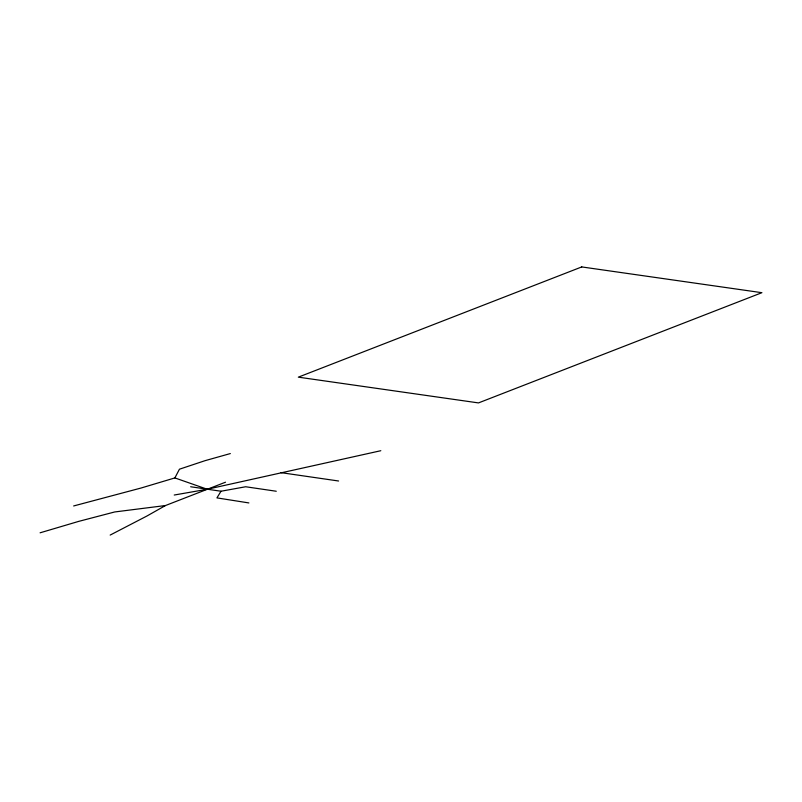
<?xml version="1.0" encoding="UTF-8"?>
<svg xmlns="http://www.w3.org/2000/svg" width="802" height="802" viewBox="0 0 802 802"><rect width="100%" height="100%" fill="white"/><g stroke="black" fill="none" stroke-linecap="round" stroke-linejoin="round"><path stroke-width="1.2" d="M73.644 505.962L140.871 488.077L174.876 477.922L179.447 469.2L205.031 460.679L230.324 453.571M276.269 491.245L245.663 486.754L221.011 491.235L216.931 497.892L248.881 502.934M225.512 482.202L165.463 505.541L146.936 516.017L110.175 535.074M40.1 532.809L78.706 521.38L114.716 511.957L165.463 505.541M174.224 495.034L207.267 489.25L380.81 450.714M338.594 481L280.971 472.649M190.655 486.754L221.011 491.235M174.876 477.922L207.267 489.25M581.751 266.926L298.334 377.151L478.483 402.915L761.9 292.69L581.751 266.926"/></g></svg>
